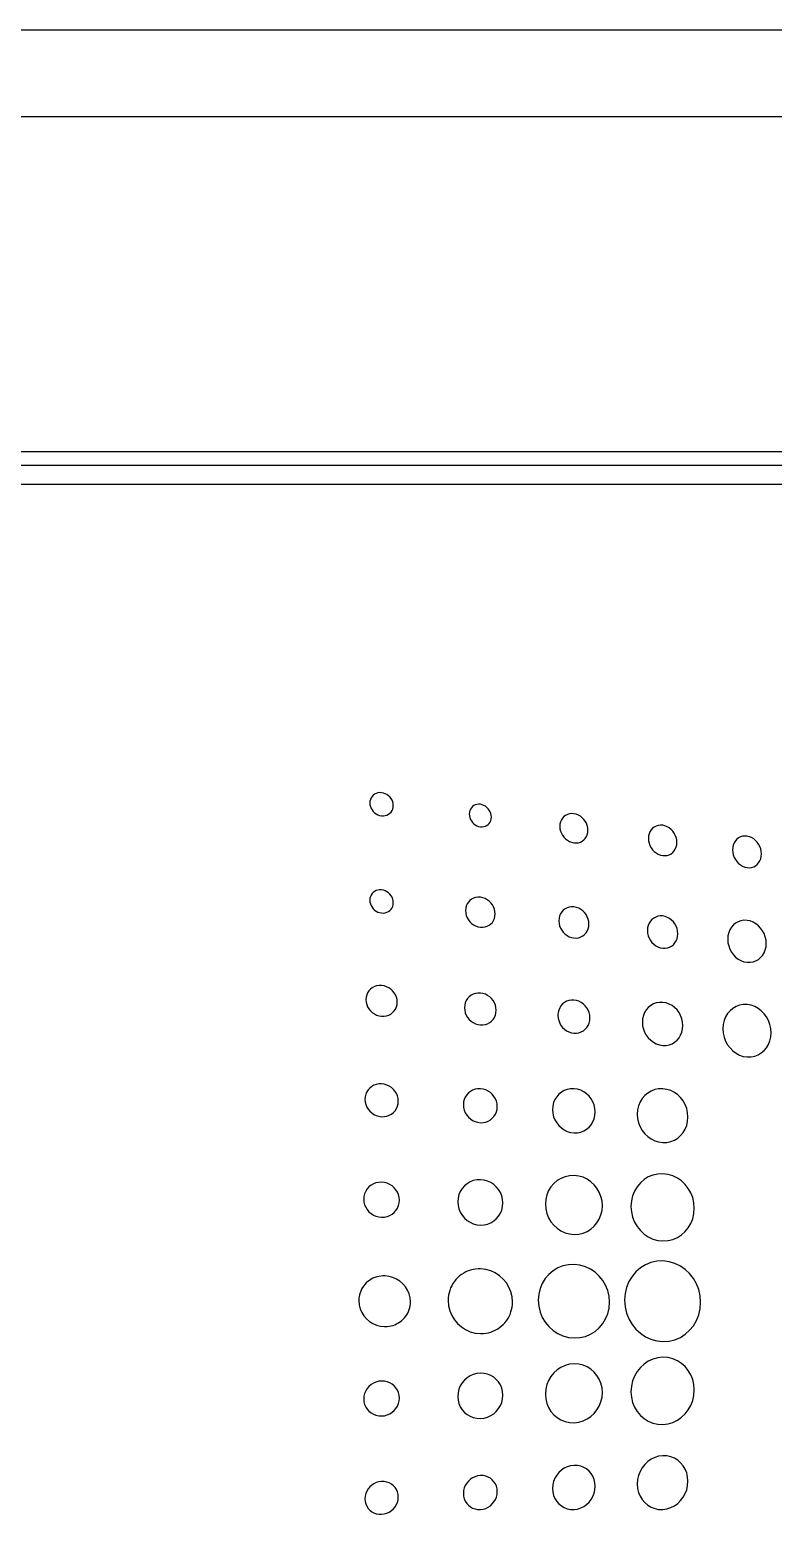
# Model space of a CAD drawing. Header units: inches. Extents: x 1.2 to 43.4, y 1.7 to 28.6.
# Drawn here: x 32.508 to 32.976, y 25.382 to 26.318 of the extents above; entities that cross this region are included whole.
import ezdxf

# ---------------------------------------------------------------- set-up
doc = ezdxf.new("R2010")
doc.units = ezdxf.units.IN
doc.header["$MEASUREMENT"] = 0
doc.layers.add('ARTWORK', color=2, linetype='Continuous')

msp = doc.modelspace()

# ---------------------------------------------------------------- linework, layer by layer
for p, q in [((26.29377, 26.31781), (42.18354, 26.31781)), ((42.18354, 26.26296), (26.29377, 26.26296)), ((26.29377, 26.05195), (42.18354, 26.05195)), ((26.29377, 26.04331), (42.18354, 26.04331)), ((26.35283, 26.03145), (42.12448, 26.03145))]:
    msp.add_line(p, q)
at = {"layer": 'ARTWORK'}
for points in [[(32.72937, 25.82241), (32.72937, 25.82241), (32.73057, 25.82237), (32.73171, 25.82253), (32.73278, 25.82285), (32.73375, 25.82334), (32.73461, 25.82397), (32.73535, 25.82473), (32.73595, 25.82562), (32.73639, 25.82661), (32.73667, 25.8277), (32.73677, 25.82887), (32.73677, 25.82887), (32.73667, 25.83005), (32.73639, 25.83119), (32.73595, 25.83228), (32.73535, 25.8333), (32.73461, 25.83423), (32.73375, 25.83505), (32.73278, 25.83574), (32.73171, 25.8363), (32.73057, 25.8367), (32.72937, 25.83693), (32.72937, 25.83693), (32.72816, 25.83697), (32.72702, 25.83682), (32.72596, 25.8365), (32.72498, 25.83601), (32.72412, 25.83538), (32.72338, 25.83462), (32.72277, 25.83373), (32.72232, 25.83274), (32.72204, 25.83165), (32.72194, 25.83048), (32.72194, 25.83048), (32.72204, 25.82929), (32.72232, 25.82814), (32.72277, 25.82705), (32.72338, 25.82603), (32.72412, 25.8251), (32.72498, 25.82428), (32.72596, 25.82359), (32.72702, 25.82303), (32.72816, 25.82263), (32.72937, 25.82241), (32.72937, 25.82241)], [(32.79162, 25.81548), (32.79162, 25.81548), (32.79275, 25.81541), (32.79383, 25.81554), (32.79483, 25.81583), (32.79575, 25.81628), (32.79657, 25.81687), (32.79727, 25.8176), (32.79784, 25.81845), (32.79826, 25.81941), (32.79853, 25.82046), (32.79862, 25.82159), (32.79862, 25.82159), (32.79853, 25.82274), (32.79826, 25.82386), (32.79784, 25.82493), (32.79727, 25.82594), (32.79657, 25.82685), (32.79575, 25.82767), (32.79483, 25.82837), (32.79383, 25.82894), (32.79275, 25.82935), (32.79162, 25.82961), (32.79162, 25.82961), (32.79048, 25.82967), (32.7894, 25.82955), (32.78839, 25.82926), (32.78747, 25.82881), (32.78665, 25.82822), (32.78595, 25.82749), (32.78537, 25.82664), (32.78495, 25.82568), (32.78468, 25.82463), (32.78459, 25.82349), (32.78459, 25.82349), (32.78468, 25.82234), (32.78495, 25.82121), (32.78537, 25.82014), (32.78595, 25.81914), (32.78665, 25.81822), (32.78747, 25.8174), (32.78839, 25.8167), (32.7894, 25.81613), (32.79048, 25.81572), (32.79162, 25.81548), (32.79162, 25.81548)], [(32.85058, 25.80533), (32.85058, 25.80533), (32.85202, 25.80526), (32.85339, 25.80542), (32.85466, 25.80581), (32.85582, 25.8064), (32.85685, 25.80717), (32.85773, 25.80812), (32.85845, 25.80922), (32.85899, 25.81046), (32.85932, 25.81182), (32.85944, 25.81329), (32.85944, 25.81329), (32.85932, 25.81479), (32.85899, 25.81624), (32.85845, 25.81763), (32.85773, 25.81893), (32.85685, 25.82012), (32.85582, 25.82117), (32.85466, 25.82208), (32.85339, 25.82281), (32.85202, 25.82335), (32.85058, 25.82367), (32.85058, 25.82367), (32.84914, 25.82375), (32.84776, 25.82359), (32.84648, 25.82321), (32.84532, 25.82263), (32.84428, 25.82185), (32.84339, 25.82091), (32.84267, 25.8198), (32.84213, 25.81856), (32.84179, 25.81719), (32.84167, 25.81571), (32.84167, 25.81571), (32.84179, 25.81421), (32.84213, 25.81275), (32.84267, 25.81136), (32.84339, 25.81006), (32.84428, 25.80887), (32.84532, 25.80781), (32.84648, 25.80691), (32.84776, 25.80618), (32.84914, 25.80565), (32.85058, 25.80533), (32.85058, 25.80533)], [(32.90652, 25.79734), (32.90652, 25.79734), (32.90797, 25.79727), (32.90935, 25.79745), (32.91063, 25.79785), (32.9118, 25.79847), (32.91284, 25.79928), (32.91374, 25.80027), (32.91446, 25.80142), (32.91501, 25.80271), (32.91534, 25.80412), (32.91546, 25.80564), (32.91546, 25.80564), (32.91534, 25.8072), (32.91501, 25.80871), (32.91446, 25.81015), (32.91374, 25.8115), (32.91284, 25.81273), (32.9118, 25.81383), (32.91063, 25.81476), (32.90935, 25.81552), (32.90797, 25.81607), (32.90652, 25.8164), (32.90652, 25.8164), (32.90506, 25.81648), (32.90367, 25.81631), (32.90238, 25.81591), (32.9012, 25.8153), (32.90015, 25.81449), (32.89925, 25.8135), (32.89852, 25.81235), (32.89797, 25.81106), (32.89763, 25.80964), (32.89751, 25.8081), (32.89751, 25.8081), (32.89763, 25.80654), (32.89797, 25.80502), (32.89852, 25.80358), (32.89925, 25.80222), (32.90015, 25.80099), (32.9012, 25.79989), (32.90238, 25.79896), (32.90367, 25.79821), (32.90506, 25.79766), (32.90652, 25.79734), (32.90652, 25.79734)], [(32.95969, 25.78972), (32.95969, 25.78972), (32.96116, 25.78966), (32.96255, 25.78985), (32.96385, 25.79027), (32.96504, 25.79092), (32.9661, 25.79177), (32.967, 25.7928), (32.96774, 25.79399), (32.96828, 25.79534), (32.96863, 25.79681), (32.96875, 25.79839), (32.96875, 25.79839), (32.96863, 25.80001), (32.96828, 25.80158), (32.96774, 25.80307), (32.967, 25.80447), (32.9661, 25.80575), (32.96504, 25.80688), (32.96385, 25.80785), (32.96255, 25.80863), (32.96116, 25.8092), (32.95969, 25.80954), (32.95969, 25.80954), (32.95821, 25.80962), (32.9568, 25.80944), (32.95549, 25.80902), (32.95429, 25.80838), (32.95322, 25.80754), (32.95231, 25.80651), (32.95156, 25.80531), (32.95101, 25.80396), (32.95066, 25.80248), (32.95054, 25.80088), (32.95054, 25.80088), (32.95066, 25.79925), (32.95101, 25.79767), (32.95156, 25.79617), (32.95231, 25.79476), (32.95322, 25.79348), (32.95429, 25.79235), (32.95549, 25.79138), (32.9568, 25.79061), (32.95821, 25.79005), (32.95969, 25.78972), (32.95969, 25.78972)], [(32.72937, 25.76112), (32.72937, 25.76112), (32.73057, 25.76108), (32.73171, 25.76123), (32.73278, 25.76156), (32.73375, 25.76204), (32.73461, 25.76267), (32.73535, 25.76344), (32.73595, 25.76432), (32.73639, 25.76531), (32.73667, 25.7664), (32.73677, 25.76756), (32.73677, 25.76756), (32.73667, 25.76875), (32.73639, 25.7699), (32.73595, 25.77099), (32.73535, 25.772), (32.73461, 25.77293), (32.73375, 25.77375), (32.73278, 25.77445), (32.73171, 25.775), (32.73057, 25.77541), (32.72937, 25.77563), (32.72937, 25.77563), (32.72816, 25.77567), (32.72702, 25.77553), (32.72596, 25.7752), (32.72498, 25.77472), (32.72412, 25.77409), (32.72338, 25.77333), (32.72277, 25.77244), (32.72232, 25.77145), (32.72204, 25.77036), (32.72194, 25.76919), (32.72194, 25.76919), (32.72204, 25.768), (32.72232, 25.76685), (32.72277, 25.76575), (32.72338, 25.76473), (32.72412, 25.76381), (32.72498, 25.76299), (32.72596, 25.76229), (32.72702, 25.76174), (32.72816, 25.76134), (32.72937, 25.76112), (32.72937, 25.76112)], [(32.79163, 25.75217), (32.79163, 25.75217), (32.79314, 25.75213), (32.79458, 25.75233), (32.79592, 25.75276), (32.79715, 25.75339), (32.79823, 25.75422), (32.79917, 25.75521), (32.79993, 25.75636), (32.80049, 25.75765), (32.80084, 25.75906), (32.80097, 25.76057), (32.80097, 25.76057), (32.80084, 25.76211), (32.80049, 25.76359), (32.79993, 25.765), (32.79917, 25.76632), (32.79823, 25.76752), (32.79715, 25.76858), (32.79592, 25.76947), (32.79458, 25.77019), (32.79314, 25.7707), (32.79163, 25.77099), (32.79163, 25.77099), (32.7901, 25.77104), (32.78866, 25.77085), (32.78732, 25.77043), (32.78609, 25.7698), (32.785, 25.76898), (32.78406, 25.76798), (32.7833, 25.76683), (32.78273, 25.76554), (32.78237, 25.76412), (32.78225, 25.76261), (32.78225, 25.76261), (32.78237, 25.76106), (32.78273, 25.75957), (32.7833, 25.75816), (32.78406, 25.75684), (32.785, 25.75564), (32.78609, 25.75458), (32.78732, 25.75368), (32.78866, 25.75297), (32.7901, 25.75246), (32.79163, 25.75217), (32.79163, 25.75217)], [(32.8506, 25.74537), (32.8506, 25.74537), (32.85213, 25.74534), (32.85358, 25.74556), (32.85493, 25.746), (32.85616, 25.74667), (32.85726, 25.74752), (32.8582, 25.74856), (32.85896, 25.74976), (32.85953, 25.75109), (32.85989, 25.75255), (32.86001, 25.75412), (32.86001, 25.75412), (32.85989, 25.75572), (32.85953, 25.75726), (32.85896, 25.75872), (32.8582, 25.76009), (32.85726, 25.76133), (32.85616, 25.76242), (32.85493, 25.76336), (32.85358, 25.7641), (32.85213, 25.76463), (32.8506, 25.76493), (32.8506, 25.76493), (32.84906, 25.76498), (32.8476, 25.76477), (32.84623, 25.76433), (32.84499, 25.76367), (32.84388, 25.76282), (32.84293, 25.76178), (32.84215, 25.76058), (32.84158, 25.75924), (32.84122, 25.75777), (32.84109, 25.75619), (32.84109, 25.75619), (32.84122, 25.75459), (32.84158, 25.75304), (32.84215, 25.75157), (32.84293, 25.7502), (32.84388, 25.74896), (32.84499, 25.74786), (32.84623, 25.74693), (32.8476, 25.74619), (32.84906, 25.74566), (32.8506, 25.74537), (32.8506, 25.74537)], [(32.90653, 25.73889), (32.90653, 25.73889), (32.90807, 25.73886), (32.90954, 25.73909), (32.91091, 25.73956), (32.91216, 25.74026), (32.91327, 25.74115), (32.91422, 25.74223), (32.915, 25.74348), (32.91558, 25.74487), (32.91594, 25.74638), (32.91606, 25.74801), (32.91606, 25.74801), (32.91594, 25.74966), (32.91558, 25.75126), (32.915, 25.75278), (32.91422, 25.7542), (32.91327, 25.75548), (32.91216, 25.75662), (32.91091, 25.75759), (32.90954, 25.75836), (32.90807, 25.75891), (32.90653, 25.75922), (32.90653, 25.75922), (32.90497, 25.75926), (32.90348, 25.75904), (32.9021, 25.75858), (32.90084, 25.75789), (32.89972, 25.757), (32.89875, 25.75592), (32.89796, 25.75467), (32.89738, 25.75327), (32.89701, 25.75174), (32.89689, 25.7501), (32.89689, 25.7501), (32.89701, 25.74843), (32.89738, 25.74682), (32.89796, 25.7453), (32.89875, 25.74388), (32.89972, 25.74259), (32.90084, 25.74145), (32.9021, 25.74049), (32.90348, 25.73973), (32.90497, 25.73919), (32.90653, 25.73889), (32.90653, 25.73889)], [(32.95971, 25.73005), (32.95971, 25.73005), (32.96168, 25.73002), (32.96354, 25.73032), (32.96527, 25.73094), (32.96685, 25.73185), (32.96826, 25.73301), (32.96946, 25.73442), (32.97044, 25.73604), (32.97117, 25.73786), (32.97163, 25.73983), (32.97179, 25.74195), (32.97179, 25.74195), (32.97163, 25.74409), (32.97117, 25.74616), (32.97044, 25.74813), (32.96946, 25.74996), (32.96826, 25.75163), (32.96685, 25.75311), (32.96527, 25.75436), (32.96354, 25.75536), (32.96168, 25.75607), (32.95971, 25.75647), (32.95971, 25.75647), (32.95773, 25.75653), (32.95586, 25.75624), (32.9541, 25.75564), (32.9525, 25.75474), (32.95108, 25.75357), (32.94986, 25.75217), (32.94886, 25.75054), (32.94812, 25.74872), (32.94766, 25.74672), (32.9475, 25.74458), (32.9475, 25.74458), (32.94766, 25.74241), (32.94812, 25.74032), (32.94886, 25.73834), (32.94986, 25.7365), (32.95108, 25.73483), (32.9525, 25.73335), (32.9541, 25.73211), (32.95586, 25.73112), (32.95773, 25.73043), (32.95971, 25.73005), (32.95971, 25.73005)], [(32.72939, 25.69604), (32.72939, 25.69604), (32.73098, 25.69604), (32.7325, 25.69629), (32.73391, 25.69676), (32.7352, 25.69745), (32.73635, 25.69832), (32.73734, 25.69937), (32.73814, 25.70057), (32.73874, 25.70191), (32.73911, 25.70337), (32.73924, 25.70493), (32.73924, 25.70493), (32.73911, 25.7065), (32.73874, 25.70801), (32.73814, 25.70945), (32.73734, 25.71078), (32.73635, 25.71199), (32.7352, 25.71305), (32.73391, 25.71394), (32.7325, 25.71465), (32.73098, 25.71514), (32.72939, 25.7154), (32.72939, 25.7154), (32.72778, 25.71541), (32.72625, 25.71517), (32.72483, 25.7147), (32.72353, 25.71403), (32.72237, 25.71315), (32.72138, 25.71211), (32.72058, 25.7109), (32.71998, 25.70956), (32.7196, 25.7081), (32.71947, 25.70653), (32.71947, 25.70653), (32.7196, 25.70495), (32.71998, 25.70342), (32.72058, 25.70198), (32.72138, 25.70065), (32.72237, 25.69944), (32.72353, 25.69838), (32.72483, 25.69749), (32.72625, 25.69679), (32.72778, 25.6963), (32.72939, 25.69604), (32.72939, 25.69604)], [(32.79164, 25.69058), (32.79164, 25.69058), (32.79326, 25.69058), (32.79479, 25.69085), (32.79621, 25.69134), (32.79751, 25.69205), (32.79867, 25.69296), (32.79967, 25.69405), (32.80047, 25.6953), (32.80108, 25.69669), (32.80145, 25.6982), (32.80158, 25.69981), (32.80158, 25.69981), (32.80145, 25.70145), (32.80108, 25.70302), (32.80047, 25.70451), (32.79967, 25.70589), (32.79867, 25.70714), (32.79751, 25.70824), (32.79621, 25.70917), (32.79479, 25.7099), (32.79326, 25.7104), (32.79164, 25.71067), (32.79164, 25.71067), (32.79002, 25.71068), (32.78848, 25.71043), (32.78704, 25.70994), (32.78573, 25.70923), (32.78456, 25.70833), (32.78355, 25.70724), (32.78274, 25.70599), (32.78213, 25.70459), (32.78175, 25.70307), (32.78161, 25.70144), (32.78161, 25.70144), (32.78175, 25.6998), (32.78213, 25.69822), (32.78274, 25.69673), (32.78355, 25.69535), (32.78456, 25.69409), (32.78573, 25.69299), (32.78704, 25.69207), (32.78848, 25.69134), (32.79002, 25.69084), (32.79164, 25.69058), (32.79164, 25.69058)], [(32.8506, 25.68538), (32.8506, 25.68538), (32.85223, 25.68539), (32.85378, 25.68566), (32.85523, 25.68618), (32.85654, 25.68692), (32.85771, 25.68787), (32.85872, 25.689), (32.85954, 25.6903), (32.86014, 25.69174), (32.86052, 25.69331), (32.86066, 25.69499), (32.86066, 25.69499), (32.86052, 25.69668), (32.86014, 25.69831), (32.85954, 25.69985), (32.85872, 25.70129), (32.85771, 25.70259), (32.85654, 25.70373), (32.85523, 25.70469), (32.85378, 25.70544), (32.85223, 25.70597), (32.8506, 25.70625), (32.8506, 25.70625), (32.84896, 25.70625), (32.8474, 25.70599), (32.84595, 25.70548), (32.84462, 25.70474), (32.84344, 25.70379), (32.84243, 25.70266), (32.8416, 25.70136), (32.84098, 25.69991), (32.8406, 25.69833), (32.84047, 25.69663), (32.84047, 25.69663), (32.8406, 25.69493), (32.84098, 25.69329), (32.8416, 25.69174), (32.84243, 25.6903), (32.84344, 25.689), (32.84462, 25.68786), (32.84595, 25.68691), (32.8474, 25.68616), (32.84896, 25.68564), (32.8506, 25.68538), (32.8506, 25.68538)], [(32.90656, 25.67767), (32.90656, 25.67767), (32.90862, 25.67769), (32.91058, 25.67806), (32.9124, 25.67874), (32.91406, 25.67971), (32.91554, 25.68094), (32.9168, 25.68242), (32.91783, 25.68411), (32.9186, 25.68598), (32.91908, 25.68802), (32.91924, 25.69019), (32.91924, 25.69019), (32.91908, 25.69239), (32.9186, 25.69451), (32.91783, 25.69651), (32.9168, 25.69837), (32.91554, 25.70005), (32.91406, 25.70153), (32.9124, 25.70277), (32.91058, 25.70375), (32.90862, 25.70443), (32.90656, 25.70479), (32.90656, 25.70479), (32.90448, 25.7048), (32.9025, 25.70445), (32.90066, 25.70379), (32.89897, 25.70283), (32.89747, 25.7016), (32.89619, 25.70012), (32.89514, 25.69843), (32.89436, 25.69654), (32.89387, 25.69448), (32.8937, 25.69229), (32.8937, 25.69229), (32.89387, 25.69006), (32.89436, 25.68793), (32.89514, 25.68591), (32.89619, 25.68404), (32.89747, 25.68236), (32.89897, 25.68088), (32.90066, 25.67964), (32.9025, 25.67868), (32.90448, 25.67801), (32.90656, 25.67767), (32.90656, 25.67767)], [(32.95976, 25.7034), (32.95976, 25.7034), (32.95728, 25.70341), (32.95494, 25.70299), (32.95274, 25.70218), (32.95074, 25.70101), (32.94895, 25.6995), (32.94742, 25.6977), (32.94618, 25.69563), (32.94525, 25.69333), (32.94466, 25.69082), (32.94446, 25.68814), (32.94446, 25.68814), (32.94466, 25.68543), (32.94525, 25.68282), (32.94618, 25.68037), (32.94742, 25.67809), (32.94895, 25.67604), (32.95074, 25.67424), (32.95274, 25.67274), (32.95494, 25.67157), (32.95728, 25.67077), (32.95976, 25.67037), (32.95976, 25.67037), (32.96221, 25.6704), (32.96453, 25.67086), (32.96669, 25.67169), (32.96866, 25.67288), (32.97042, 25.67439), (32.97192, 25.67619), (32.97314, 25.67825), (32.97406, 25.68053), (32.97462, 25.68301), (32.97482, 25.68565), (32.97482, 25.68565), (32.97462, 25.68833), (32.97406, 25.6909), (32.97314, 25.69334), (32.97192, 25.69559), (32.97042, 25.69764), (32.96866, 25.69943), (32.96669, 25.70095), (32.96453, 25.70213), (32.96221, 25.70296), (32.95976, 25.7034), (32.95976, 25.7034)], [(32.72939, 25.63275), (32.72939, 25.63275), (32.7311, 25.6328), (32.73272, 25.6331), (32.73422, 25.63365), (32.7356, 25.63441), (32.73683, 25.63538), (32.73788, 25.63653), (32.73873, 25.63783), (32.73937, 25.63928), (32.73977, 25.64084), (32.73991, 25.6425), (32.73991, 25.6425), (32.73977, 25.64418), (32.73937, 25.64579), (32.73873, 25.6473), (32.73788, 25.6487), (32.73683, 25.64995), (32.7356, 25.65105), (32.73422, 25.65197), (32.73272, 25.65268), (32.7311, 25.65316), (32.72939, 25.6534), (32.72939, 25.6534), (32.72768, 25.65336), (32.72605, 25.65306), (32.72454, 25.65252), (32.72315, 25.65176), (32.72192, 25.6508), (32.72086, 25.64965), (32.72, 25.64834), (32.71936, 25.64689), (32.71896, 25.64532), (32.71882, 25.64364), (32.71882, 25.64364), (32.71896, 25.64196), (32.71936, 25.64034), (32.72, 25.63883), (32.72086, 25.63742), (32.72192, 25.63616), (32.72315, 25.63507), (32.72454, 25.63415), (32.72605, 25.63345), (32.72768, 25.63297), (32.72939, 25.63275), (32.72939, 25.63275)], [(32.79165, 25.62896), (32.79165, 25.62896), (32.79337, 25.62901), (32.79501, 25.62934), (32.79653, 25.62991), (32.79792, 25.63071), (32.79915, 25.63171), (32.80021, 25.6329), (32.80107, 25.63425), (32.80171, 25.63575), (32.80211, 25.63737), (32.80225, 25.63909), (32.80225, 25.63909), (32.80211, 25.64083), (32.80171, 25.6425), (32.80107, 25.64407), (32.80021, 25.64552), (32.79915, 25.64683), (32.79792, 25.64797), (32.79653, 25.64891), (32.79501, 25.64965), (32.79337, 25.65015), (32.79165, 25.65039), (32.79165, 25.65039), (32.78992, 25.65035), (32.78827, 25.65004), (32.78674, 25.64948), (32.78534, 25.64869), (32.78409, 25.64769), (32.78302, 25.6465), (32.78215, 25.64514), (32.7815, 25.64363), (32.78109, 25.642), (32.78095, 25.64026), (32.78095, 25.64026), (32.78109, 25.6385), (32.7815, 25.63683), (32.78215, 25.63525), (32.78302, 25.6338), (32.78409, 25.63249), (32.78534, 25.63135), (32.78674, 25.63041), (32.78827, 25.62968), (32.78992, 25.62919), (32.79165, 25.62896), (32.79165, 25.62896)], [(32.85063, 25.62255), (32.85063, 25.62255), (32.85281, 25.62263), (32.85487, 25.62305), (32.85679, 25.6238), (32.85855, 25.62484), (32.86011, 25.62615), (32.86144, 25.62769), (32.86253, 25.62945), (32.86334, 25.63139), (32.86385, 25.63349), (32.86402, 25.63572), (32.86402, 25.63572), (32.86385, 25.63798), (32.86334, 25.64014), (32.86253, 25.64217), (32.86144, 25.64405), (32.86011, 25.64574), (32.85855, 25.64722), (32.85679, 25.64845), (32.85487, 25.64941), (32.85281, 25.65006), (32.85063, 25.65037), (32.85063, 25.65037), (32.84844, 25.65033), (32.84636, 25.64992), (32.84442, 25.64919), (32.84265, 25.64816), (32.84107, 25.64686), (32.83972, 25.64531), (32.83862, 25.64354), (32.8378, 25.64159), (32.83728, 25.63946), (32.8371, 25.63721), (32.8371, 25.63721), (32.83728, 25.63493), (32.8378, 25.63275), (32.83862, 25.6307), (32.83972, 25.62881), (32.84107, 25.62711), (32.84265, 25.62564), (32.84442, 25.62441), (32.84636, 25.62347), (32.84844, 25.62284), (32.85063, 25.62255), (32.85063, 25.62255)], [(32.90659, 25.61647), (32.90659, 25.61647), (32.90916, 25.61657), (32.91161, 25.61709), (32.91388, 25.618), (32.91596, 25.61927), (32.91781, 25.62086), (32.91939, 25.62275), (32.92068, 25.62489), (32.92164, 25.62726), (32.92224, 25.62982), (32.92245, 25.63254), (32.92245, 25.63254), (32.92224, 25.63529), (32.92164, 25.63792), (32.92068, 25.64039), (32.91939, 25.64268), (32.91781, 25.64473), (32.91596, 25.64653), (32.91388, 25.64802), (32.91161, 25.64918), (32.90916, 25.64997), (32.90659, 25.65034), (32.90659, 25.65034), (32.90398, 25.65028), (32.90151, 25.64979), (32.89921, 25.6489), (32.8971, 25.64764), (32.89522, 25.64605), (32.89362, 25.64417), (32.89231, 25.64201), (32.89133, 25.63963), (32.89072, 25.63704), (32.89051, 25.63429), (32.89051, 25.63429), (32.89072, 25.63151), (32.89133, 25.62886), (32.89231, 25.62637), (32.89362, 25.62407), (32.89522, 25.62201), (32.8971, 25.62022), (32.89921, 25.61873), (32.90151, 25.61759), (32.90398, 25.61682), (32.90659, 25.61647), (32.90659, 25.61647)], [(32.72941, 25.56941), (32.72941, 25.56941), (32.73123, 25.56951), (32.73296, 25.56989), (32.73456, 25.57052), (32.73603, 25.57138), (32.73733, 25.57244), (32.73845, 25.57369), (32.73936, 25.57511), (32.74004, 25.57667), (32.74046, 25.57834), (32.7406, 25.58012), (32.7406, 25.58012), (32.74046, 25.5819), (32.74004, 25.5836), (32.73936, 25.58519), (32.73845, 25.58666), (32.73733, 25.58797), (32.73603, 25.58911), (32.73456, 25.59004), (32.73296, 25.59076), (32.73123, 25.59123), (32.72941, 25.59143), (32.72941, 25.59143), (32.72758, 25.59135), (32.72584, 25.59099), (32.72422, 25.59037), (32.72274, 25.58952), (32.72142, 25.58845), (32.72029, 25.5872), (32.71937, 25.58578), (32.71868, 25.58421), (32.71825, 25.58252), (32.7181, 25.58073), (32.7181, 25.58073), (32.71825, 25.57893), (32.71868, 25.57722), (32.71937, 25.57561), (32.72029, 25.57414), (32.72142, 25.57283), (32.72274, 25.57169), (32.72422, 25.57076), (32.72584, 25.57006), (32.72758, 25.5696), (32.72941, 25.56941), (32.72941, 25.56941)], [(32.79169, 25.56444), (32.79169, 25.56444), (32.79399, 25.56458), (32.79616, 25.56507), (32.79819, 25.56589), (32.80004, 25.567), (32.80168, 25.56839), (32.80309, 25.57001), (32.80424, 25.57185), (32.80509, 25.57387), (32.80562, 25.57604), (32.80581, 25.57834), (32.80581, 25.57834), (32.80562, 25.58065), (32.80509, 25.58285), (32.80424, 25.58492), (32.80309, 25.58682), (32.80168, 25.58852), (32.80004, 25.58999), (32.79819, 25.59121), (32.79616, 25.59214), (32.79399, 25.59275), (32.79169, 25.59301), (32.79169, 25.59301), (32.78938, 25.5929), (32.78718, 25.59243), (32.78513, 25.59163), (32.78326, 25.59052), (32.7816, 25.58914), (32.78017, 25.58751), (32.779, 25.58567), (32.77814, 25.58364), (32.77759, 25.58144), (32.77741, 25.57912), (32.77741, 25.57912), (32.77759, 25.57678), (32.77814, 25.57456), (32.779, 25.57248), (32.78017, 25.57057), (32.7816, 25.56886), (32.78326, 25.56739), (32.78513, 25.56618), (32.78718, 25.56527), (32.78938, 25.56468), (32.79169, 25.56444), (32.79169, 25.56444)], [(32.8507, 25.55858), (32.8507, 25.55858), (32.8536, 25.55876), (32.85634, 25.55941), (32.85889, 25.56047), (32.86123, 25.56193), (32.8633, 25.56373), (32.86508, 25.56584), (32.86653, 25.56822), (32.86761, 25.57084), (32.86828, 25.57365), (32.86851, 25.57663), (32.86851, 25.57663), (32.86828, 25.57962), (32.86761, 25.58248), (32.86653, 25.58516), (32.86508, 25.58762), (32.8633, 25.58982), (32.86123, 25.59174), (32.85889, 25.59332), (32.85634, 25.59452), (32.8536, 25.59532), (32.8507, 25.59566), (32.8507, 25.59566), (32.84778, 25.59552), (32.845, 25.59492), (32.8424, 25.59388), (32.84003, 25.59244), (32.83792, 25.59064), (32.8361, 25.58853), (32.83463, 25.58613), (32.83352, 25.58349), (32.83283, 25.58063), (32.8326, 25.57761), (32.8326, 25.57761), (32.83283, 25.57457), (32.83352, 25.57168), (32.83463, 25.56898), (32.8361, 25.5665), (32.83792, 25.56429), (32.84003, 25.56238), (32.8424, 25.56082), (32.845, 25.55963), (32.84778, 25.55887), (32.8507, 25.55858), (32.8507, 25.55858)], [(32.90667, 25.55442), (32.90667, 25.55442), (32.90989, 25.55464), (32.91294, 25.55538), (32.91578, 25.55661), (32.91837, 25.55827), (32.92067, 25.56032), (32.92264, 25.56273), (32.92424, 25.56545), (32.92543, 25.56844), (32.92617, 25.57165), (32.92643, 25.57505), (32.92643, 25.57505), (32.92617, 25.57846), (32.92543, 25.58171), (32.92424, 25.58477), (32.92264, 25.58758), (32.92067, 25.59009), (32.91837, 25.59228), (32.91578, 25.59408), (32.91294, 25.59546), (32.90989, 25.59637), (32.90667, 25.59676), (32.90667, 25.59676), (32.90342, 25.59661), (32.90032, 25.59592), (32.89743, 25.59473), (32.89479, 25.59309), (32.89244, 25.59104), (32.89042, 25.58863), (32.88877, 25.58589), (32.88754, 25.58286), (32.88678, 25.5796), (32.88651, 25.57614), (32.88651, 25.57614), (32.88678, 25.57267), (32.88754, 25.56937), (32.88877, 25.56628), (32.89042, 25.56345), (32.89244, 25.56093), (32.89479, 25.55875), (32.89743, 25.55696), (32.90032, 25.55562), (32.90342, 25.55475), (32.90667, 25.55442), (32.90667, 25.55442)], [(32.7918, 25.53681), (32.7918, 25.53681), (32.79017, 25.5368), (32.78857, 25.53667), (32.78701, 25.53641), (32.78548, 25.53603), (32.78399, 25.53553), (32.78255, 25.53491), (32.78116, 25.53417), (32.77983, 25.53333), (32.77856, 25.53237), (32.77737, 25.5313), (32.77737, 25.5313), (32.77625, 25.53013), (32.77525, 25.52889), (32.77435, 25.52758), (32.77356, 25.5262), (32.77289, 25.52477), (32.77234, 25.52328), (32.7719, 25.52175), (32.77159, 25.52018), (32.7714, 25.51857), (32.77134, 25.51693), (32.77134, 25.51693), (32.7716, 25.51361), (32.77237, 25.51045), (32.77361, 25.50749), (32.77526, 25.50478), (32.7773, 25.50235), (32.77966, 25.50026), (32.78233, 25.49854), (32.78524, 25.49724), (32.78837, 25.49639), (32.79166, 25.49606), (32.7921, 25.49606), (32.7921, 25.49606), (32.79365, 25.49612), (32.79518, 25.49629), (32.79669, 25.49658), (32.79815, 25.49699), (32.79958, 25.4975), (32.80096, 25.49812), (32.80229, 25.49885), (32.80356, 25.49969), (32.80478, 25.50062), (32.80593, 25.50166), (32.80593, 25.50166), (32.80703, 25.50283), (32.80802, 25.50407), (32.8089, 25.50538), (32.80968, 25.50675), (32.81034, 25.50817), (32.81088, 25.50965), (32.81131, 25.51117), (32.81162, 25.51273), (32.81181, 25.51432), (32.81187, 25.51595), (32.81187, 25.51595), (32.81161, 25.51923), (32.81085, 25.52236), (32.80963, 25.5253), (32.80799, 25.528), (32.80599, 25.53042), (32.80365, 25.53252), (32.80102, 25.53425), (32.79814, 25.53557), (32.79505, 25.53644), (32.7918, 25.53681), (32.7918, 25.53681)], [(32.85073, 25.53962), (32.85073, 25.53962), (32.84708, 25.53944), (32.84361, 25.53868), (32.84037, 25.53738), (32.8374, 25.53558), (32.83477, 25.53334), (32.8325, 25.5307), (32.83066, 25.5277), (32.82928, 25.5244), (32.82842, 25.52083), (32.82812, 25.51705), (32.82812, 25.51705), (32.82842, 25.51325), (32.82928, 25.50964), (32.83066, 25.50627), (32.8325, 25.50317), (32.83477, 25.5004), (32.8374, 25.49802), (32.84037, 25.49606), (32.84361, 25.49458), (32.84708, 25.49363), (32.85073, 25.49326), (32.85073, 25.49326), (32.85435, 25.49349), (32.85778, 25.4943), (32.86098, 25.49563), (32.86389, 25.49744), (32.86648, 25.49969), (32.86871, 25.50233), (32.87051, 25.50531), (32.87186, 25.50858), (32.8727, 25.5121), (32.87299, 25.51582), (32.87299, 25.51582), (32.8727, 25.51956), (32.87186, 25.52313), (32.87051, 25.52648), (32.86871, 25.52956), (32.86648, 25.53232), (32.86389, 25.53471), (32.86098, 25.53669), (32.85778, 25.53819), (32.85435, 25.53919), (32.85073, 25.53962), (32.85073, 25.53962)], [(32.90671, 25.54184), (32.90671, 25.54184), (32.9028, 25.54165), (32.89909, 25.54082), (32.89562, 25.5394), (32.89245, 25.53743), (32.88963, 25.53497), (32.88721, 25.53207), (32.88523, 25.52878), (32.88376, 25.52516), (32.88284, 25.52124), (32.88252, 25.51709), (32.88252, 25.51709), (32.88284, 25.51292), (32.88376, 25.50896), (32.88523, 25.50525), (32.88721, 25.50186), (32.88963, 25.49883), (32.89245, 25.49621), (32.89562, 25.49407), (32.89909, 25.49246), (32.9028, 25.49142), (32.90671, 25.49102), (32.90671, 25.49102), (32.91057, 25.49128), (32.91423, 25.49218), (32.91764, 25.49365), (32.92075, 25.49564), (32.92351, 25.49811), (32.92588, 25.501), (32.9278, 25.50427), (32.92923, 25.50785), (32.93012, 25.5117), (32.93043, 25.51578), (32.93043, 25.51578), (32.93012, 25.51987), (32.92923, 25.52378), (32.9278, 25.52744), (32.92588, 25.53081), (32.92351, 25.53383), (32.92075, 25.53645), (32.91764, 25.53862), (32.91423, 25.54027), (32.91057, 25.54136), (32.90671, 25.54184), (32.90671, 25.54184)], [(32.73144, 25.5324), (32.73144, 25.5324), (32.73013, 25.5324), (32.72884, 25.53229), (32.72757, 25.53209), (32.72633, 25.53178), (32.72512, 25.53137), (32.72394, 25.53087), (32.72281, 25.53027), (32.72173, 25.52958), (32.72071, 25.52881), (32.71974, 25.52794), (32.71974, 25.52794), (32.71887, 25.52703), (32.71809, 25.52606), (32.71739, 25.52504), (32.71677, 25.52397), (32.71625, 25.52286), (32.71582, 25.52171), (32.71548, 25.52052), (32.71524, 25.51931), (32.71509, 25.51806), (32.71504, 25.5168), (32.71504, 25.5168), (32.71525, 25.51421), (32.71587, 25.51174), (32.71686, 25.50942), (32.71818, 25.5073), (32.7198, 25.5054), (32.7217, 25.50376), (32.72383, 25.50242), (32.72615, 25.50139), (32.72865, 25.50073), (32.73128, 25.50047), (32.73128, 25.50047), (32.73132, 25.50046), (32.73136, 25.50046), (32.7314, 25.50046), (32.73144, 25.50046), (32.73148, 25.50046), (32.73152, 25.50046), (32.73156, 25.50046), (32.73159, 25.50046), (32.73163, 25.50046), (32.73167, 25.50046), (32.73167, 25.50046), (32.73294, 25.50051), (32.73418, 25.50065), (32.7354, 25.50088), (32.73659, 25.50121), (32.73775, 25.50163), (32.73886, 25.50213), (32.73994, 25.50272), (32.74097, 25.50339), (32.74195, 25.50415), (32.74287, 25.50498), (32.74287, 25.50498), (32.74374, 25.50589), (32.74452, 25.50686), (32.74521, 25.50788), (32.74582, 25.50894), (32.74634, 25.51005), (32.74677, 25.5112), (32.74711, 25.51238), (32.74735, 25.51359), (32.7475, 25.51482), (32.74755, 25.51608), (32.74755, 25.51608), (32.74734, 25.51865), (32.74673, 25.5211), (32.74575, 25.5234), (32.74444, 25.52551), (32.74283, 25.52741), (32.74095, 25.52905), (32.73884, 25.53041), (32.73653, 25.53144), (32.73405, 25.53212), (32.73144, 25.5324), (32.73144, 25.5324)], [(32.90667, 25.48113), (32.90667, 25.48113), (32.90342, 25.4808), (32.90032, 25.47994), (32.89743, 25.47859), (32.89479, 25.47681), (32.89244, 25.47463), (32.89042, 25.4721), (32.88877, 25.46927), (32.88754, 25.46618), (32.88678, 25.46287), (32.88651, 25.4594), (32.88651, 25.4594), (32.88678, 25.45594), (32.88754, 25.45268), (32.88877, 25.44966), (32.89042, 25.44692), (32.89244, 25.4445), (32.89479, 25.44245), (32.89743, 25.44081), (32.90032, 25.43962), (32.90342, 25.43893), (32.90667, 25.43877), (32.90667, 25.43877), (32.90989, 25.43917), (32.91294, 25.44008), (32.91578, 25.44146), (32.91837, 25.44327), (32.92067, 25.44545), (32.92264, 25.44797), (32.92424, 25.45077), (32.92543, 25.45383), (32.92617, 25.45708), (32.92643, 25.46049), (32.92643, 25.46049), (32.92617, 25.46388), (32.92543, 25.4671), (32.92424, 25.47009), (32.92264, 25.47281), (32.92067, 25.47522), (32.91837, 25.47727), (32.91578, 25.47894), (32.91294, 25.48016), (32.90989, 25.48091), (32.90667, 25.48113), (32.90667, 25.48113)], [(32.79169, 25.47111), (32.79169, 25.47111), (32.78938, 25.47087), (32.78718, 25.47028), (32.78513, 25.46936), (32.78326, 25.46815), (32.7816, 25.46668), (32.78017, 25.46498), (32.779, 25.46307), (32.77814, 25.46098), (32.77759, 25.45876), (32.77741, 25.45642), (32.77741, 25.45642), (32.77759, 25.4541), (32.77814, 25.45191), (32.779, 25.44988), (32.78017, 25.44803), (32.7816, 25.4464), (32.78326, 25.44502), (32.78513, 25.44392), (32.78718, 25.44312), (32.78938, 25.44265), (32.79169, 25.44254), (32.79169, 25.44254), (32.79399, 25.4428), (32.79616, 25.44341), (32.79819, 25.44434), (32.80004, 25.44555), (32.80168, 25.44702), (32.80309, 25.44872), (32.80424, 25.45062), (32.80509, 25.45269), (32.80562, 25.45489), (32.80581, 25.4572), (32.80581, 25.4572), (32.80562, 25.4595), (32.80509, 25.46167), (32.80424, 25.46369), (32.80309, 25.46553), (32.80168, 25.46715), (32.80004, 25.46854), (32.79819, 25.46966), (32.79616, 25.47047), (32.79399, 25.47097), (32.79169, 25.47111), (32.79169, 25.47111)], [(32.8507, 25.47697), (32.8507, 25.47697), (32.84778, 25.47667), (32.845, 25.47591), (32.8424, 25.47473), (32.84003, 25.47317), (32.83792, 25.47126), (32.8361, 25.46904), (32.83463, 25.46656), (32.83352, 25.46386), (32.83283, 25.46097), (32.8326, 25.45793), (32.8326, 25.45793), (32.83283, 25.4549), (32.83352, 25.45205), (32.83463, 25.4494), (32.8361, 25.44701), (32.83792, 25.44489), (32.84003, 25.4431), (32.8424, 25.44167), (32.845, 25.44063), (32.84778, 25.44002), (32.8507, 25.43989), (32.8507, 25.43989), (32.8536, 25.44023), (32.85634, 25.44102), (32.85889, 25.44223), (32.86123, 25.44381), (32.8633, 25.44572), (32.86508, 25.44793), (32.86653, 25.45039), (32.86761, 25.45306), (32.86828, 25.45592), (32.86851, 25.45891), (32.86851, 25.45891), (32.86828, 25.46189), (32.86761, 25.46471), (32.86653, 25.46733), (32.86508, 25.46971), (32.8633, 25.47182), (32.86123, 25.47362), (32.85889, 25.47507), (32.85634, 25.47614), (32.8536, 25.47679), (32.8507, 25.47697), (32.8507, 25.47697)], [(32.72941, 25.46613), (32.72941, 25.46613), (32.72758, 25.46595), (32.72584, 25.46549), (32.72422, 25.46478), (32.72274, 25.46385), (32.72142, 25.46271), (32.72029, 25.4614), (32.71937, 25.45992), (32.71868, 25.45832), (32.71825, 25.45661), (32.7181, 25.45481), (32.7181, 25.45481), (32.71825, 25.45302), (32.71868, 25.45133), (32.71937, 25.44976), (32.72029, 25.44834), (32.72142, 25.44709), (32.72274, 25.44602), (32.72422, 25.44517), (32.72584, 25.44455), (32.72758, 25.44419), (32.72941, 25.4441), (32.72941, 25.4441), (32.73123, 25.4443), (32.73296, 25.44478), (32.73456, 25.44549), (32.73603, 25.44643), (32.73733, 25.44757), (32.73845, 25.44888), (32.73936, 25.45035), (32.74004, 25.45194), (32.74046, 25.45364), (32.7406, 25.45543), (32.7406, 25.45543), (32.74046, 25.4572), (32.74004, 25.45888), (32.73936, 25.46043), (32.73845, 25.46185), (32.73733, 25.4631), (32.73603, 25.46416), (32.73456, 25.46502), (32.73296, 25.46565), (32.73123, 25.46603), (32.72941, 25.46613), (32.72941, 25.46613)], [(32.85063, 25.413), (32.85063, 25.413), (32.84844, 25.41271), (32.84636, 25.41207), (32.84442, 25.41113), (32.84265, 25.40991), (32.84107, 25.40843), (32.83972, 25.40673), (32.83862, 25.40485), (32.8378, 25.4028), (32.83728, 25.40062), (32.8371, 25.39834), (32.8371, 25.39834), (32.83728, 25.39608), (32.8378, 25.39396), (32.83862, 25.392), (32.83972, 25.39024), (32.84107, 25.38869), (32.84265, 25.38739), (32.84442, 25.38636), (32.84636, 25.38563), (32.84844, 25.38522), (32.85063, 25.38517), (32.85063, 25.38517), (32.85281, 25.38548), (32.85487, 25.38613), (32.85679, 25.38709), (32.85855, 25.38832), (32.86011, 25.3898), (32.86144, 25.39149), (32.86253, 25.39337), (32.86334, 25.3954), (32.86385, 25.39756), (32.86402, 25.39981), (32.86402, 25.39981), (32.86385, 25.40205), (32.86334, 25.40415), (32.86253, 25.40609), (32.86144, 25.40785), (32.86011, 25.4094), (32.85855, 25.4107), (32.85679, 25.41174), (32.85487, 25.41249), (32.85281, 25.41292), (32.85063, 25.413), (32.85063, 25.413)], [(32.90659, 25.41907), (32.90659, 25.41907), (32.90398, 25.41872), (32.90151, 25.41796), (32.89921, 25.41681), (32.8971, 25.41532), (32.89522, 25.41353), (32.89362, 25.41146), (32.89231, 25.40917), (32.89133, 25.40667), (32.89072, 25.40402), (32.89051, 25.40125), (32.89051, 25.40125), (32.89072, 25.3985), (32.89133, 25.39591), (32.89231, 25.39353), (32.89362, 25.39138), (32.89522, 25.38949), (32.8971, 25.3879), (32.89921, 25.38664), (32.90151, 25.38575), (32.90398, 25.38526), (32.90659, 25.38519), (32.90659, 25.38519), (32.90916, 25.38557), (32.91161, 25.38636), (32.91388, 25.38752), (32.91596, 25.38901), (32.91781, 25.39081), (32.91939, 25.39287), (32.92068, 25.39515), (32.92164, 25.39763), (32.92224, 25.40026), (32.92245, 25.403), (32.92245, 25.403), (32.92224, 25.40572), (32.92164, 25.40828), (32.92068, 25.41065), (32.91939, 25.41279), (32.91781, 25.41468), (32.91596, 25.41627), (32.91388, 25.41754), (32.91161, 25.41845), (32.90916, 25.41897), (32.90659, 25.41907), (32.90659, 25.41907)], [(32.79165, 25.40658), (32.79165, 25.40658), (32.78992, 25.40635), (32.78827, 25.40586), (32.78674, 25.40513), (32.78534, 25.40419), (32.78409, 25.40305), (32.78302, 25.40174), (32.78215, 25.40029), (32.7815, 25.39872), (32.78109, 25.39704), (32.78095, 25.39529), (32.78095, 25.39529), (32.78109, 25.39355), (32.7815, 25.39191), (32.78215, 25.3904), (32.78302, 25.38904), (32.78409, 25.38785), (32.78534, 25.38685), (32.78674, 25.38606), (32.78827, 25.3855), (32.78992, 25.38519), (32.79165, 25.38515), (32.79165, 25.38515), (32.79337, 25.38539), (32.79501, 25.38589), (32.79653, 25.38663), (32.79792, 25.38757), (32.79915, 25.38871), (32.80021, 25.39002), (32.80107, 25.39147), (32.80171, 25.39304), (32.80211, 25.3947), (32.80225, 25.39644), (32.80225, 25.39644), (32.80211, 25.39816), (32.80171, 25.39978), (32.80107, 25.40128), (32.80021, 25.40264), (32.79915, 25.40382), (32.79792, 25.40483), (32.79653, 25.40563), (32.79501, 25.4062), (32.79337, 25.40652), (32.79165, 25.40658), (32.79165, 25.40658)], [(32.72939, 25.4028), (32.72939, 25.4028), (32.72768, 25.40257), (32.72605, 25.40209), (32.72454, 25.40138), (32.72315, 25.40047), (32.72192, 25.39937), (32.72086, 25.39811), (32.72, 25.39671), (32.71936, 25.39519), (32.71896, 25.39357), (32.71882, 25.39189), (32.71882, 25.39189), (32.71896, 25.39021), (32.71936, 25.38865), (32.72, 25.3872), (32.72086, 25.38589), (32.72192, 25.38475), (32.72315, 25.38378), (32.72454, 25.38302), (32.72605, 25.38248), (32.72768, 25.38218), (32.72939, 25.38214), (32.72939, 25.38214), (32.7311, 25.38238), (32.73272, 25.38286), (32.73422, 25.38358), (32.7356, 25.38449), (32.73683, 25.38559), (32.73788, 25.38685), (32.73873, 25.38824), (32.73937, 25.38976), (32.73977, 25.39136), (32.73991, 25.39303), (32.73991, 25.39303), (32.73977, 25.3947), (32.73937, 25.39626), (32.73873, 25.3977), (32.73788, 25.39901), (32.73683, 25.40016), (32.7356, 25.40112), (32.73422, 25.40189), (32.73272, 25.40244), (32.7311, 25.40275), (32.72939, 25.4028), (32.72939, 25.4028)]]:
    msp.add_lwpolyline(points, dxfattribs=at)

doc.saveas('drawing.dxf')
